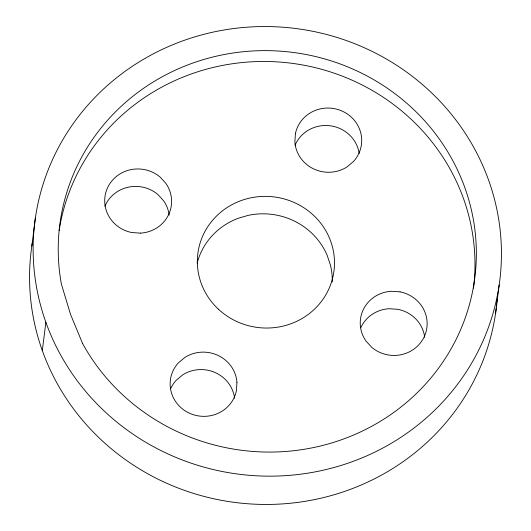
<?xml version="1.0" encoding="UTF-8"?>
<svg xmlns="http://www.w3.org/2000/svg" width="531" height="531" viewBox="0 0 531 531"><rect width="100%" height="100%" fill="white"/><g stroke="black" fill="none" stroke-linecap="round" stroke-linejoin="round"><path stroke-width="0.8" d="M31.84 246.006L35.418 217.717M42.307 350.586L45.885 322.29M495.582 313.283L499.16 284.994A234.304 224.653 7.2 0 0 179.597 42.035A234.304 224.653 7.2 0 0 123.106 427.03A234.304 224.653 7.2 0 0 499.16 284.994M496.226 308.518A234.304 224.653 7.2 0 1 231.516 501.981A234.304 224.653 7.2 0 1 32.457 242.05M497.428 295.74A234.304 224.653 7.2 0 1 497.321 297.34M497.135 299.743A234.304 224.653 7.2 0 1 496.923 302.139M496.77 303.739A234.304 224.653 7.2 0 1 496.419 306.925M104.912 206.214A33.473 32.092 7.2 0 1 157.893 194.505L163.674 200.844A33.473 32.092 7.2 0 1 169.163 215.101M170.657 388.679A33.473 32.092 7.2 0 1 176.133 380.362L182.677 374.873A33.473 32.092 7.2 0 1 234.602 398.27M295.017 145.302A33.473 32.092 7.2 0 1 330.083 125.774A33.473 32.092 7.2 0 1 359.168 153.432M197.154 263.137A68.618 65.791 7.2 0 1 237.941 218.38L248.196 215.367A68.618 65.791 7.2 0 1 327.255 255.544L330.508 265.42A68.618 65.791 7.2 0 1 332.267 282.014M360.761 327.766A33.473 32.092 7.2 0 1 389.15 308.717L397.872 309.314A33.473 32.092 7.2 0 1 424.707 337.358M59.133 230.527A209.201 200.585 7.2 0 1 293.756 63.554A209.201 200.585 7.2 0 1 473.499 288.134M236.952 382.333L236.414 390.697A33.473 32.092 7.2 0 1 188.917 412.952A33.473 32.092 7.2 0 1 178.336 362.912L184.881 357.423A33.473 32.092 7.2 0 1 236.952 382.333M295.415 133.699L294.884 142.062A33.473 32.092 7.2 0 0 346.955 166.973L353.493 161.484A33.473 32.092 7.2 0 0 342.92 111.444A33.473 32.092 7.2 0 0 295.415 133.699M140.476 233.129L131.761 232.532A33.473 32.092 7.2 0 1 108.085 186.686A33.473 32.092 7.2 0 1 160.096 177.055L165.884 183.394A33.473 32.092 7.2 0 1 140.476 233.129M400.075 291.864L391.36 291.267A33.473 32.092 7.2 0 0 365.952 341.002L371.74 347.34A33.473 32.092 7.2 0 0 423.751 337.709A33.473 32.092 7.2 0 0 400.075 291.864M82.683 343.71L70.537 314.392L61.397 284.118A209.201 200.585 7.2 0 1 317.89 57.116A209.201 200.585 7.2 0 1 432.022 376.592A209.201 200.585 7.2 0 1 82.683 343.71M218.347 309.142A68.618 65.791 7.2 0 0 332.479 278.709A68.618 65.791 7.2 0 0 246.928 198.753A68.618 65.791 7.2 0 0 218.347 309.142"/></g></svg>
